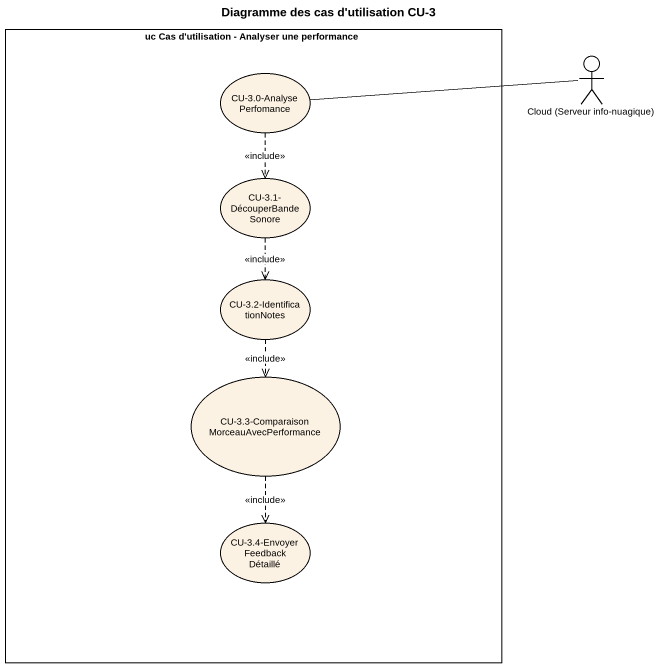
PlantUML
@startuml
title Diagramme des cas d'utilisation CU-3
rectangle "uc Cas d'utilisation - Analyser une performance" as uc_Cas_d_utilisation {
  usecase "CU-3.0-AnalysePerfomance" as CU_3_0_AnalysePerfomance
  usecase "CU-3.1-DécouperBandeSonore" as CU_3_1_DécouperBandeSonore
  usecase "CU-3.2-IdentificationNotes" as CU_3_2_IdentificationNotes
  usecase "CU-3.3-ComparaisonMorceauAvecPerformance" as CU_3_3_ComparaisonMorceauAve
  usecase "CU-3.4-EnvoyerFeedbackDétaillé" as CU_3_4_EnvoyerFeedbackDétail
}
actor "Cloud (Serveur info-nuagique)" as Cloud_Serveur_info_nuagique
Cloud_Serveur_info_nuagique -left- CU_3_0_AnalysePerfomance
CU_3_0_AnalysePerfomance ..> CU_3_1_DécouperBandeSonore : <<include>>
CU_3_1_DécouperBandeSonore ..> CU_3_2_IdentificationNotes : <<include>>
CU_3_2_IdentificationNotes ..> CU_3_3_ComparaisonMorceauAve : <<include>>
CU_3_3_ComparaisonMorceauAve ..> CU_3_4_EnvoyerFeedbackDétail : <<include>>
@enduml
